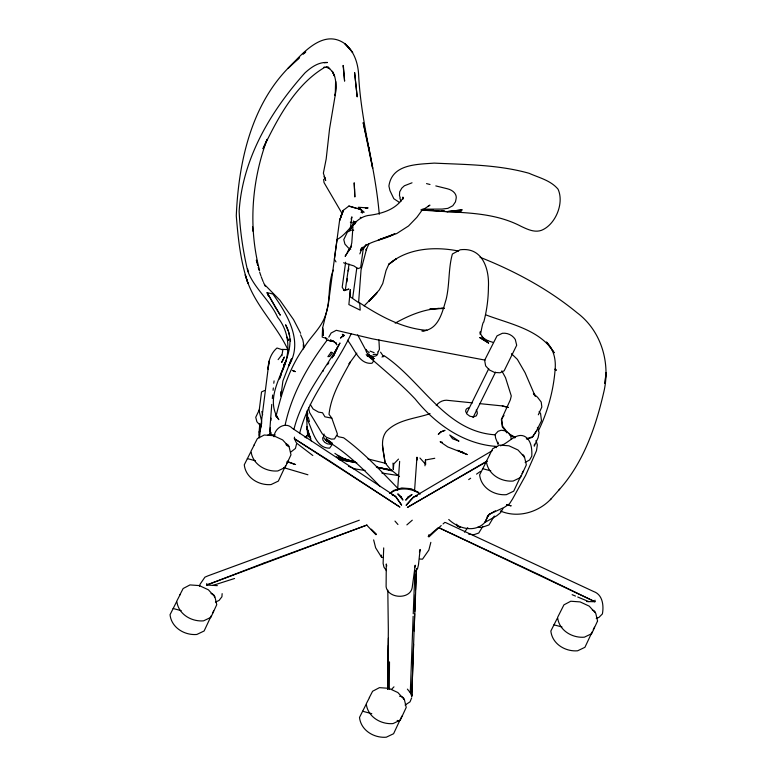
<?xml version="1.0" encoding="UTF-8"?>
<svg xmlns="http://www.w3.org/2000/svg" width="776" height="776" viewBox="0 0 776 776"><rect width="100%" height="100%" fill="white"/><g stroke="black" fill="none" stroke-linecap="round" stroke-linejoin="round"><path stroke-width="1.16" d="M389.28 689.379L389.503 661.88M261.619 423.919L261.648 421.106L259.126 410.989L261.531 391.948L264.48 390.57M388.388 638.25L387.845 689.166L388.33 629.889L387.806 590.148M387.845 689.292L388.388 645.38M428.856 534.732L428.818 537.002L441.234 525.546M538.311 430.99C547.74 411.755 553.54 390.454 555.15 369.134C556.004 359.259 553.637 349.278 546.479 342.022L554.18 352.76C539.863 329.344 509.483 323.922 485.572 314.775M413.598 644.09L411.765 696.256L410.291 692.667L407.39 689.127M414.685 613.845L411.765 696.256L411.852 694.695M414.782 611.488L415.373 594.494M415.558 589.692L416.111 573.92M383.703 547.895L383.111 563.376L383.945 567.14L386.419 570.622M410.291 692.667L413.142 616.241M413.239 613.845L414.927 570.826M414.103 630.995L416.557 568.517M335.261 95.545L335.601 81.383L335.93 88.144L335.261 95.545C336.008 87.581 336.968 78.328 332.235 71.382L334.601 76.3L332.661 71.848L328.917 67.997L329.732 68.695L326.095 67.143L328.442 67.231L323.912 67.211M294.463 437.15L294.366 438.692L296.529 443.077L312.806 455.502M270.261 429.778L270.407 427.46M270.853 420.514L270.999 418.206M222.14 593.63L221.926 596.773L219.075 600.43L215.437 602.108M399.514 476.639L390.328 469.276L385.071 462.903C384.052 452.505 379.26 440.923 386.235 431.572C397.555 419.447 415.305 418.768 430.079 413.666M595.027 600.178L594.92 601.72L586.656 601.545M259.844 423.521L258.825 434.977L259.388 437.829L269.088 361.15L268.098 369.211C268.137 361.364 270.892 353.196 276.974 348.007L282.862 349.918L281.882 355.718M352.925 226.999L351.79 242.859L350.742 247.282L345.136 256.332L351.557 245.934L347.813 251.531L348.957 250.784M397.584 490.199L399.65 461.351M414.549 490.859L416.954 457.19A8.759 5.975 4.1 0 1 416.693 460.275M358.657 301.874L361.044 269.951L366.611 248.756L366.068 250.056L368.959 243.8M206.823 583.484L206.707 585.026L217.348 585.647M424.967 465.813L425.471 459.984L434.773 458.276M272.308 398.544L272.648 395.013M273.084 390.309L273.307 387.951M306.753 416.111L307.306 410.368M534.48 444.163L534.257 446.142L538.137 437.615L539.058 432.61L537.419 427.382M346.843 282.018L347.279 278.458M273.792 383.247L274.083 380.89M306.976 419.486L307.771 413.327M352.702 297.78L356.815 267.846M363.216 249.077L360.665 267.642L357.901 268.622L353.904 265.906L343.584 262.783M345.65 262.181L342.187 287.236L344.36 290.719L343.458 289.981L344.631 290.35L348.86 289.07L346.843 289.836M350.257 228.774L351.906 216.844L351.072 219.094M271.755 404.422L269.864 429.235L271.338 435.375M345.33 290.04L349.035 264.073M335.377 94.226L329.567 128.787L326.172 159.061L323.369 173.164L325.687 180.488L324.261 176.404L324.756 178.334L324.397 177.122M285.209 424.705C291.834 393.81 307.81 365.865 326.618 340.829M296.451 444.299L295.443 448.441L290.835 452.039M414.733 567.227L415.228 565.209L412.153 587.868C409.757 599.887 387.864 598.597 386.108 586.743L386.283 563.968L386.739 566.024M274.064 436.791C274.481 428.051 285.626 421.038 292.339 428.323L395.624 496.475L401.57 504.992L395.624 496.475L392.016 494.671L393.636 495.098M199.5 586.287L200.004 584.328L204.912 577.169L208.016 575.831L359.298 520.211M430.845 542.346L428.847 550.087L422.503 559.186L419.981 559.03M419.428 552.105L420.126 549.466L418.458 564.889L417.556 568.585L415.014 571.854M351.276 228.125L353.594 223.197M294.017 429.012C302.097 396.798 324.174 371.335 339.966 342.992L332.138 357.959M333.243 270.126C327.462 284.782 330.925 301.156 325.28 315.813C321.225 327.705 311.234 336.027 304.764 346.513C289.952 366.466 282.338 390.667 276.537 414.151M299.584 433.609C308.518 396.4 335.329 367.921 351.072 333.942M340.984 215.679L343.332 210.335L339.704 220.316L343.332 210.335L348.87 206.067L360.791 209.384L362.314 213.167M261.269 425.908L259.213 432.251L260.358 429.652M280.311 376.903L281.339 373.751M279.554 379.066L281.329 373.76M283.929 366.194L285.519 361.8L283.822 365.069L286.169 360.927M343.186 210.665L339.607 220.277L328.335 304.231L322.603 328.083L322.215 337.114L327.152 338.598M283.55 367.194L281.31 373.178C290.554 355.214 290.68 333.476 277.595 317.18C269.961 300.166 254.237 288.488 247.728 271.076C243.121 251.492 240.104 231.452 239.144 211.344C242.384 158.818 270.601 111.21 305.046 72.818C311.176 67.24 318.703 61.847 327.443 62.497L324.242 62.74M362.392 247.292L359.851 253.888M348.094 270.921L348.909 268.835M411.678 697.818L410.029 701.834L405.101 705.054M307.859 434.017L306.2 437.974L306.714 437.16M400.387 719.177L393.587 733.718L386.293 737.2C374.022 738.248 360.859 730.352 359.511 717.422L365.855 704.87M538.321 414.811L541.842 407.012L541.202 402.036L537.564 397.273L533.393 393.607L534.664 395.469M366.039 244.44L363.43 249.028L360.336 250.512M378.251 351.761L379.415 349.365L378.921 339.878M494.283 516.05L488.977 524.945L481.595 527.467L477.638 527.302M466.832 412.958L488.744 368.678M176.385 602.137L170.041 614.699C171.389 627.619 184.552 635.515 196.813 634.467L204.117 630.985L211.373 615.523M250.619 452.243L244.275 464.795C245.623 477.725 258.796 485.621 271.057 484.573L278.351 481.081L285.616 465.619M294.075 371.219L295.278 371.655L292.368 370.375L294.085 371.19M212.449 613.36L213.681 610.877M286.693 463.456L287.915 460.983M324.106 434.046L323.524 435.239A6.305 4.443 26.4 0 0 328.452 441.709M473.05 417.527L495.515 372.17M485.98 462.331L479.636 474.883C480.975 487.813 494.147 495.709 506.408 494.661L513.702 491.169L520.968 475.707M536.245 431.32L532.365 437.295L527.098 439.1M400.852 718.256L401.92 716.083M522.044 473.544L523.267 471.071M557.197 618.462L550.853 631.014C552.192 643.944 565.365 651.84 577.625 650.792L584.92 647.31L592.185 631.848M593.262 629.675L594.484 627.202M332.458 444.153L329.655 448.15C315.764 448.421 312.505 430.011 307.616 420.185M278.118 359.637L281.678 355.02M254.091 444.988L257.37 438.624L264.209 435.016L273.559 435.695L282.648 439.914L289.186 447.083L290.981 454.794L285.102 467.472L277.808 470.954C265.547 472.002 252.375 464.106 251.026 451.176L254.305 444.813M179.857 594.891L183.136 588.528L189.974 584.92L199.316 585.589L208.414 589.818L214.952 596.977L216.746 604.688L210.868 617.366L203.564 620.848C191.303 621.896 178.131 614.01 176.792 601.08L180.061 594.717M489.452 455.075L492.721 448.712L499.56 445.104L508.91 445.783L518.009 450.002L524.537 457.171L526.341 464.882L520.453 477.56L513.159 481.042C500.898 482.09 487.726 474.194 486.377 461.264L489.656 454.901M369.327 697.614L372.606 691.251L379.445 687.643L388.786 688.322L397.884 692.551L404.422 699.71L406.217 707.421L400.338 720.099L393.034 723.581C380.774 724.629 367.611 716.733 366.262 703.813L369.541 697.44M482.847 526.303L478.763 533.025L473.719 534.751L468.558 534.014M328.791 337.133L331.139 333.001L336.289 330.304L372.16 338.782L485.039 360.103M502.945 508.629L500.598 512.645L496.844 515.691L484.864 522.452C474.825 533.199 458.228 528.592 448.741 519.474M361.703 247.981L360.675 249.62C369.57 240.444 384.042 240.114 394.8 233.809L378.213 240.026L396.749 233.537L408.506 225.991L416.848 217.348L421.911 210.422L429.952 205.155L428.168 206.125M322.865 371.432L323.34 370.685M503.993 415.422L501.354 419.515L502.285 426.81L506.951 432.901M327.501 364.691L328.83 362.77M269.641 434.017L270.853 432.31M464.485 532.171L467.773 527.641M356.844 353.128L349.064 363.789L350.461 361.858C341.527 378.416 331.11 395.275 329.014 414.297L331.818 418.177L337.434 434.094L334.495 438.944L331.381 439.138L326.521 437.325L322.263 433.765L309.575 412.531L308.528 407.458M373.673 360.976L371.995 363.265C358.803 364.652 354.389 348.172 347.444 340.227M259.378 409.67L255.74 417.245L256.875 421.746L260.581 425.791M558.933 490.005L559.661 489.171C583.484 462.195 595.551 427.566 603.563 393.034C610.906 363.731 601.652 331.032 576.937 312.631C548.079 288.924 514.643 271.008 480.034 257.263M500.394 510.986C517.825 518.465 538.486 512.383 551.135 498.822M550.397 499.647L559.661 489.171M436.228 405.547C438.585 402.356 442.388 400.241 446.384 400.222L472.545 402.889M391.618 689.301L393.965 686.838M377.136 292.775L368.901 301.282L379.27 289.943L382.743 283.541L386.041 270.514L388.883 264.18C407.672 247.971 435.064 246.312 458.558 251.046M398.505 459.091L393.801 463.941L393.296 469.606L393.005 463.088M376.37 293.512L364.128 305.86M390.871 493.051L393.442 490.5L401.755 487.968L411.047 488.696L418.817 492.498M299.565 57.666C253.044 95.787 238.717 158.362 236.282 215.815C238.164 238.756 240.511 262.24 248.33 284.006C257.758 308.111 277.119 326.395 287.877 349.636M303.969 53.554L305.734 51.905L303.125 54.32M298.76 58.355L288.119 68.356C301.777 54.398 322.923 27.985 344.913 43.728C354.554 51.652 358.289 64.03 358.687 76.126C360.365 107.243 366.961 137.711 372.655 168.256L363.178 122.637L369.386 150.466L368.804 147.556C373.227 169.595 377.369 191.856 379.26 214.263M304.958 437.402L307.568 435.026M443.048 523.965L444.852 522.374M428.158 536.429L438.052 527.796M406.866 524.886L412.279 520.182M274.578 434.938L273.375 435.957L274.976 434.725M282.018 349.384L288.662 349.588M381.996 357.067L384.013 355.631C421.998 380.87 445.211 431.689 495.292 434.822M468.675 479.607L470.644 478.239M476.542 474.126L480.47 471.381M389.533 493.458C398.34 487.105 411.513 487.629 420.078 494.147M492.207 450.71L413.356 497.241L406.207 505.195L413.356 497.241L417.313 495.757L415.917 496.058M500.501 445.812C508.348 443.445 516.913 431.068 525.827 437.082C531.579 441.379 532.064 449.546 531.793 456.162L529.533 460.022L525.148 462.418M487.444 461.186L407.381 507.417L486.639 461.303M495.437 510.841L489.229 514.333L487.221 516.768L489.811 513.993L489.229 514.333L504.352 507.31L509.434 503.857L512.558 498.987L525.633 475.349L536.478 450.74L537.351 444.9L536.022 440.477M395.188 323.136C410.271 314.668 426.907 307.897 444.493 308.295M324.824 67.289C295.268 84.691 277.439 118.612 263.006 148.72L267.128 139.292C251.666 180.915 248.204 227.319 259.572 270.397M412.027 182.806L404.393 185.765L401.793 188.141L399.679 191.837L399.465 195.513L400.154 197.599M526.351 438.838L532.675 436.675L536.4 431.01L541.493 420.834L540.562 413.55L539.116 411.62M212.672 585.482L234.565 578.489M596.24 618.482L598.965 617.376L602.399 613.913C603.922 605.716 602.719 594.61 593.65 591.535L445.521 522.529M267.633 435.132L270.902 434.308L274.762 435.472M421.843 330.993C438.702 330.236 442.301 312.088 446.2 299.1C449.75 284.181 448.247 268.642 452.389 254.014L460.149 249.794C482.74 246.816 489.423 269.369 488.414 287.13C488.346 298.925 486.775 310.701 483.739 322.108C482.245 321.468 479.917 341.362 480.266 331.983M422.871 330.915L426.936 330.353C402.472 328.52 379.774 315.997 359.53 302.747M365.35 208.114L368.105 207.91L358.318 207.279L364.216 212.246L361.015 212.323M439.109 308.45L429.875 308.964L442.931 308.538M441.418 308.324L443.726 308.198M373.13 354.448L376.302 354.322M422.163 209.19L442.077 209.074L447.888 208.356L452.796 205.747L455.444 201.896L455.978 199.364A13.629 9.351 -1 0 0 447.403 188.772L435.802 185.91M373.644 539.883L375.632 547.798L381.637 557.43L383.325 557.469M433.561 210.228L422.765 209.627L447.005 211.625L461.148 211.751L456.356 211.479M441.961 210.684L444.357 210.82M353.71 230.191L351.538 230.065L347.415 232.034L343.778 239.609L344.922 244.11L348.618 248.165L350.723 249.174M420.873 209.889C454.484 213.351 490.267 210.112 521.132 226.359C527.36 229.279 534.363 232.781 541.347 230.365C555.373 224.894 564.501 203.254 558.041 189.179C550.669 180.362 539.107 177.772 529.048 173.281C498.231 164.609 465.949 164.628 434.201 163.115C416.993 164.444 392.025 163.959 388.912 186.036L389.95 190.595L393.83 198.724L399.63 202.555M479.684 403.627L502.285 405.926L508.425 407.41M496.785 446.452C463.883 444.308 435.404 424.142 415.257 399.087C400.464 383.286 383.451 369.686 367.572 355.457L373.498 359.792M330.246 444.25L327.317 443.824L324.63 442.281L322.913 440.021L322.622 437.674M353.167 468.655L365.118 470.479M381.85 473.03L398.583 475.581M391.026 469.975L377.01 467.307L391.618 470.217L376.35 466.997M358.221 208.938L360.791 209.384M331.818 418.177L324.901 416.799L322.535 412.754L318.558 412.134L313.116 409.01L310.284 404.451M339.228 459.576L356.815 462.709M267.148 292.62L268.496 295.899L267.148 292.62L272.9 294.017C287.324 314.464 303.94 341.566 288.585 366.029L291.582 358.677L282.9 380.967L280.922 396.187L280.796 391.725M339.151 459.567L356.436 462.671M333.321 341.324L336.212 343.351L335.455 342.779L336.862 344.884L336.212 343.351L333.321 341.324L327.792 340.276L333.874 341.401L326.696 340.063L325.493 337.541M386.196 463.476L368.008 458.946M356.116 462.554L340.994 457.695L334.892 453.349M376.971 467.336L391.793 470.857M502.285 405.926L508.057 407.332M506.602 504.73L511.18 505.845L506.873 504.769M426.528 183.621L430.011 184.484M336.571 457.083L354.04 461.536M482.701 468.694L490.772 470.838M247.35 458.606L255.42 460.75M553.918 624.825L561.989 626.969M173.106 608.5L181.177 610.654M362.576 711.233L371.801 713.687M397.166 720.429L399.465 721.04M442.427 442.33L440.128 441.719L447.791 446.937L467.259 454.571L457.646 450.322L463.932 453.165L462.03 451.748M336.425 457.18L353.623 461.817L344.447 458.917L337.909 455.308M283.502 467.589L307.907 474.776M350.335 222.179L355.398 223.701M348.87 206.067L356.145 208.298M287.004 461.652L294.696 464.358M287.75 461.671L295.588 464.523M370.036 351.111L374.11 352.644M572.135 594.678L575.491 596.075M577.722 597.006L588.887 601.662M331.556 444.425L325.629 440.089C346.339 452.156 363.614 469.267 380.191 486.591M348.511 466.25L354.913 469.024M493.449 342.517L486.862 340.383L487.803 340.819L481.847 336.978L484.02 338.996L480.47 333.923L480.247 331.798M508.959 433.745L515.196 437.315M509.696 434.958L514.886 437.936M494.564 446.404L496.368 447.655M336.832 435.501L338.617 436.791L343.613 437.78C363.828 452.602 380.958 470.983 398.35 488.89M419.952 458.015L425.665 464.397L425.471 459.984M354.923 222.382L353.245 221.082L354.923 222.761M360.268 217.27L360.869 217.746M555.15 369.201L556.334 370.288L555.15 369.134M369.221 352.779L365.302 349.21L357.639 334.854M286.043 444.629L287.479 445.938M511.452 353.681L517.359 359.366L525.071 372.693L535.294 396.4M371.277 529.193L376.457 534.208M367.504 525.934L375.933 534.722M265.12 285.141L279.835 300.128L293.561 319.634L300.632 333.273M394.974 521.084L397.952 524.508M330.673 340.034L331.885 341.488L330.867 339.888M271.387 435.045L270.009 433.377L269.553 429.652M335.989 261.91L334.369 259.174L337.065 239.532C348.831 233.227 354.128 218.134 367.805 215.544C381.084 213.885 395.44 210.005 403.064 197.996L402.715 198.995L402.88 197.065L403.006 199.015M507.262 432.28L502.596 426.189L501.665 418.894L510.336 399.844L511.287 395.954L505.525 377.699L501.81 370.86M366.194 354.584L367.611 356.446M380.56 352.168L383.751 356.805M310.293 437.81L310.74 438.518L307.17 429.264L306.665 417.197M341.886 213.157L324.038 182.602L323.621 179.343M263.539 282.6L265.305 286.257M300.613 334.863L302.824 339.733L304.25 347.687M276.324 415.296L277.294 417.517L275.451 414.238L278.797 419.641C258.262 389.145 303.765 356.426 285.578 324.785L288.274 331.187M261.26 276.867L263.161 281.639M288.323 340.489L287.081 337.123L288.206 340.286M259.64 272.066L260.94 275.907M311.225 440.933L307.005 427.877L308.712 436.781L307.053 426.664L307.616 434.851M399.902 198.21L400.93 201.343M456.734 524.198L457.442 526.419M247.544 268.816L248.582 272.172M258.214 267.497L259.038 270.203M288.546 332.138L289.652 335.911M308.247 417.178L309.411 421.533M261.842 411.522L262.666 414.704M257.69 265.392L256.371 260.115L256.808 261.987M290.195 339.025L290.563 341.11M381.239 555.092L381.637 557.43M382.413 444.91L385.071 462.903M511.132 438.847L510.753 435.772L508.503 432.824L505.001 430.806L501.17 430.243L498.037 431.31L495.127 434.521L495.592 438.023L498.085 444.289L498.066 442.223M276.004 414.365L276.227 416.663L276.043 414.335M252.569 226.66L252.821 231.17M303.329 344.437L303.426 348.909M592.34 610.043A4.588 3.133 4.1 0 1 595.376 612.507M399.582 696.237A4.588 3.133 4.1 0 1 404.131 699.574M211.043 593.562A4.588 3.133 4.1 0 1 214.535 597.433M286.286 443.93A4.588 3.133 4.1 0 1 288.953 446.578M522.393 454.416A4.588 3.133 4.1 0 1 524.295 457.394M377.834 351.926A6.305 4.443 26.4 0 1 372.034 356.194A6.305 4.443 26.4 0 1 366.049 349.423M476.183 410.077A4.336 3.046 26.6 0 1 477.065 411.62L477.347 413.472L476.338 415.82L473.476 416.935L469.839 416.217L466.832 413.967L465.61 411.183L466.017 409.602A6.189 4.355 26.4 0 1 468.927 407.788M417.352 457.889A8.264 5.471 -2.5 0 1 416.935 459.79M343.021 335.795L343.011 336.6L343.021 335.795M350.335 289.671L348.87 304.57L360.2 310.157L359.744 303.445L350.073 296.665L350.335 289.671M605.959 372.839L605.018 383.315L605.959 372.839M484.622 360.287L485.64 365.884L489.346 369.929L494.603 372.451L500.035 372.771L504.157 370.802L516.69 345.272L515.293 339.471C512.548 335.135 507.504 332.691 502.402 333.282L497.038 335.853L484.622 360.287M284.288 357.193L281.707 362.363L284.288 357.193M597.559 621.013L591.671 633.691L584.377 637.174C572.116 638.221 558.943 630.325 557.595 617.405L563.939 604.843L570.777 601.235L580.128 601.914L589.226 606.143L595.755 613.302L597.559 621.013M337.25 347.929L333.467 356.038L337.25 347.929M488.211 515.468L484.864 522.452L488.628 514.857L488.211 515.468M331.061 352.236L327.879 356.659L329.751 356.446L332.565 352.702L331.061 352.236M352.226 226.592L349.316 230.52L356.155 221.47L352.226 226.592M408.089 496.989L405.712 500.171L412.027 494.477L408.089 496.989M341.324 337.25L340.48 338.113L342.449 336.299L341.324 337.25M440.855 431.883L438.275 434.415L440.865 431.892L445.026 430.34L440.855 431.883M396.4 258.631L388.892 264.257L396.4 258.631M264.112 563.007L206.707 585.026L367.106 524.993L264.112 563.007M462.03 209.898L447.005 211.625L462.03 209.898M458.8 441.059L452.602 438.77L449.75 435.016L458.8 441.059M458.626 526.535L457.918 526.264L460.41 527.321L458.626 526.535M539.427 574.841L438.556 527.564L594.92 601.72L539.427 574.841M343.438 334.892L342.313 334.33L344.476 335.639L343.438 334.892M488.579 343.021L479.772 337.57L488.579 343.021M330.343 461.439L294.366 438.692L399.931 507.097L330.343 461.439M374.09 358.599L368.163 354.273L374.09 358.599M332.147 443.232L326.221 438.896L332.147 443.232M401.144 496.688L397.778 493.866L402.928 500.054L401.144 496.688M349.627 48.752L344.913 43.728L352.692 52.448L349.627 48.752M275.073 306.762L267.303 292.979L280.262 315.221L275.073 306.762M247.903 283.182L245.245 274.946L247.903 283.182M343.535 67.89L343.108 65.427L344.602 81.131L343.535 67.89M323.417 335.397L322.603 328.083L323.417 335.397M357.164 96.728L354.603 72.556L357.164 96.728M354.584 189.848L354.186 182.796L354.845 196.988L354.584 189.848"/></g></svg>
